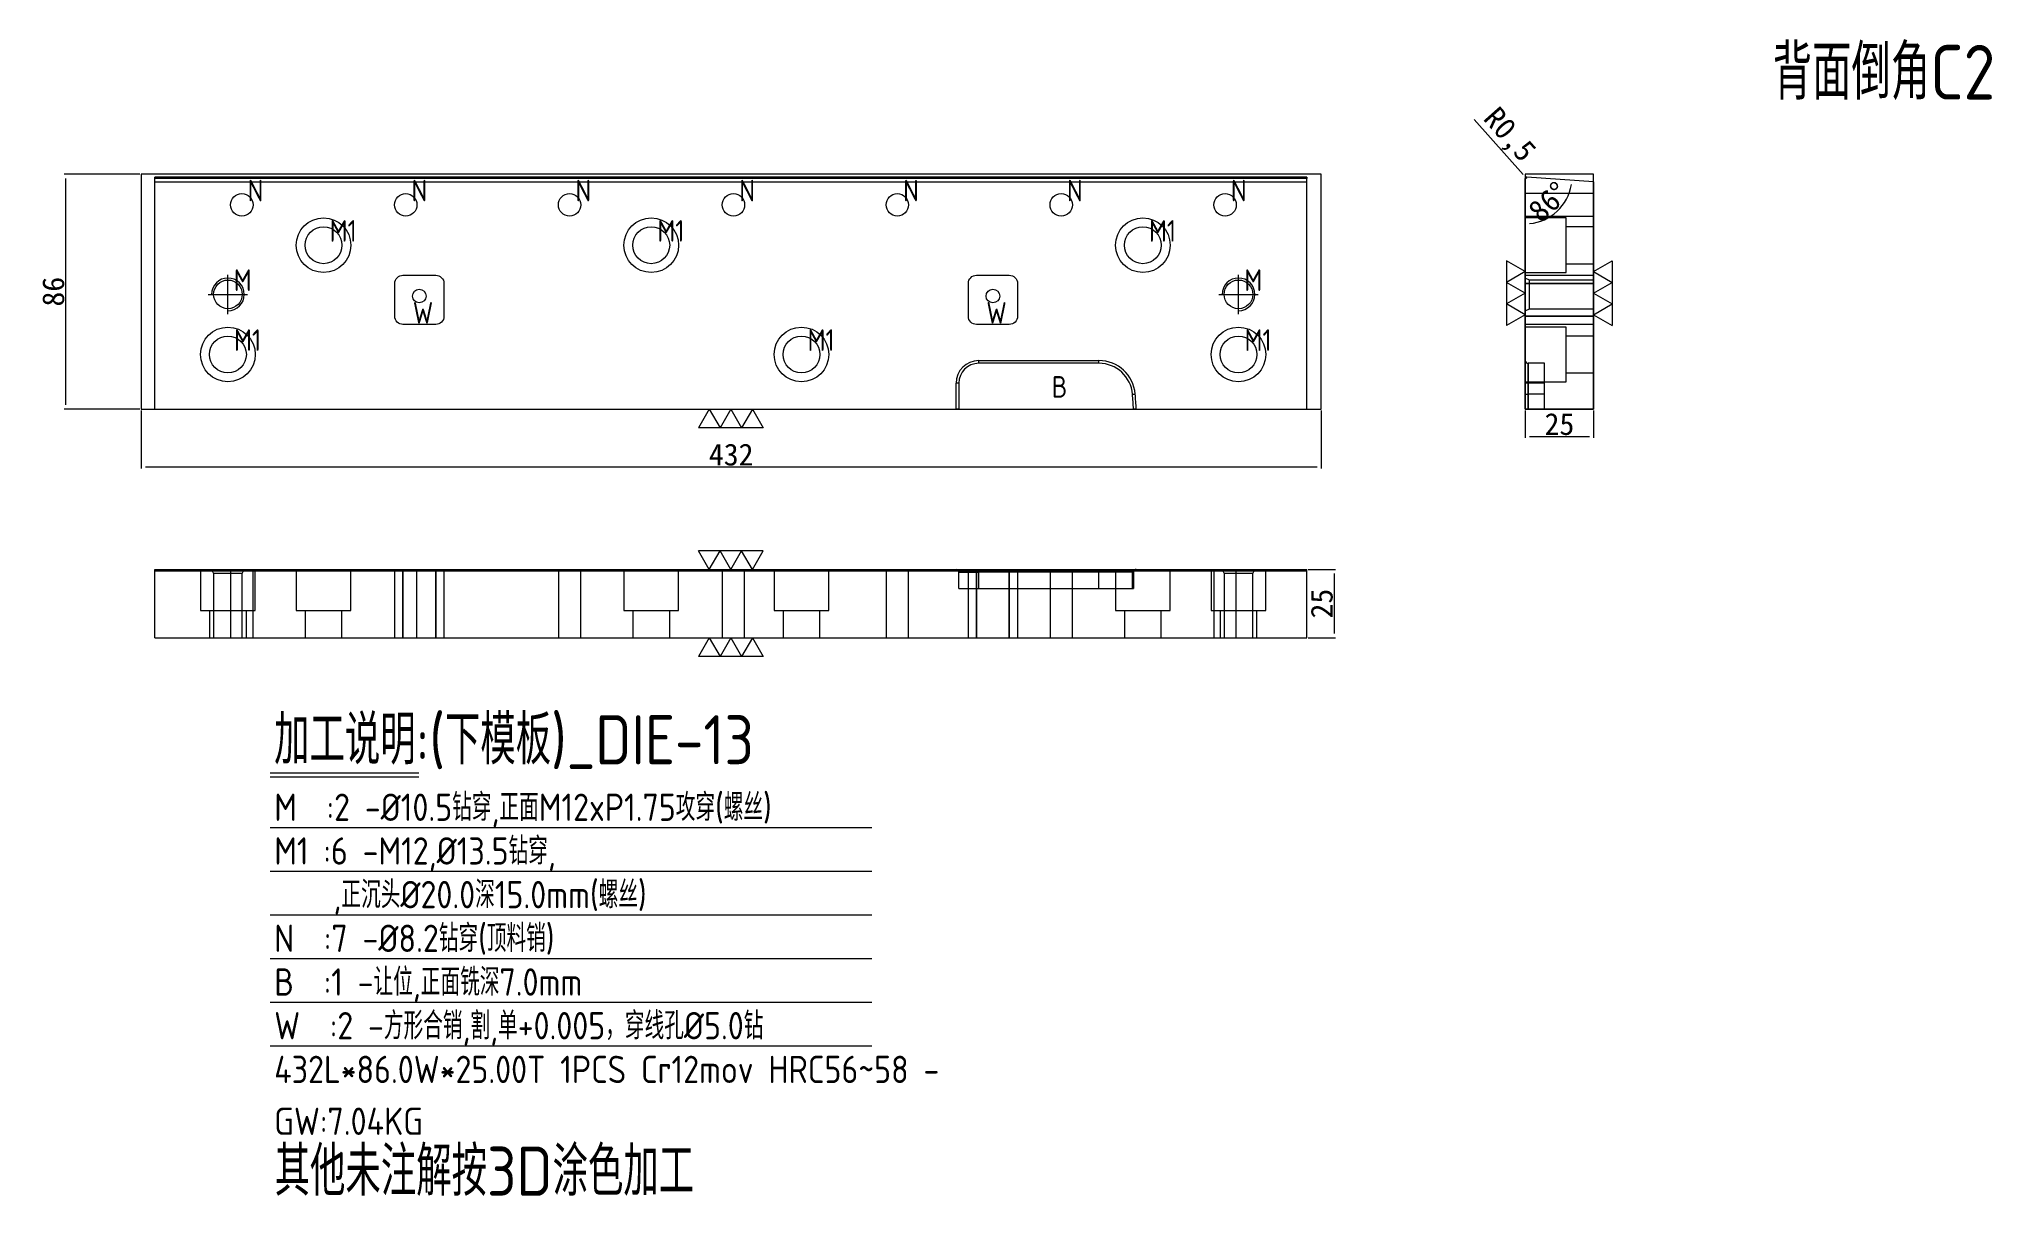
# Model space of a CAD drawing. Header units: millimetres. Extents: x 20728 to 21443, y 44825 to 45248.
import ezdxf

# ---------------------------------------------------------------- set-up
doc = ezdxf.new("R2010")
doc.units = ezdxf.units.MM
doc.linetypes.add('CENTER', pattern=[0])
doc.linetypes.add('DASHED', pattern=[0])
doc.layers.add('DIE', color=7, linetype='Continuous', true_color=0xffffff)
doc.layers.add('U1', color=7, linetype='Continuous', true_color=0xffffff)
doc.layers.add('dim', color=4, linetype='Continuous')
doc.styles.add('_PUG_ERP', font='txt')
doc.styles.add('gbenor', font='gbenor.shx', dxfattribs={"bigfont": 'gbcbig'})
doc.dimstyles.new('_PUG_ERP', dxfattribs={"dimtxt": 8, "dimasz": 1.5, "dimexe": 0.5, "dimexo": 0.5, "dimgap": 0.5, "dimtad": 1, "dimtxsty": '_PUG_ERP', "dimblk": 'CLOSEDBLANK', "dimcen": 0, "dimclrd": 4, "dimclre": 4, "dimclrt": 3, "dimazin": 3, "dimtfac": 1, "dimtmove": 0, "dimatfit": 3, "dimldrblk": 'CLOSEDBLANK', "dimlwd": 9, "dimlwe": 9})

# ---------------------------------------------------------------- blocks, each defined once
blk = doc.blocks.new('*D1266')
at = {"layer": 'Defpoints', "color": 0}
for p in [(21191.7, 45053.94), (21191.7, 45028.94), (21201.75, 45028.94)]:
    blk.add_point(p, dxfattribs=at)
at = {"layer": 'dim', "color": 4, "lineweight": 9}
for p, q in [((21192.2, 45053.94), (21202.25, 45053.94)), ((21201.75, 45052.44), (21201.75, 45030.44)), ((21192.2, 45028.94), (21202.25, 45028.94))]:
    blk.add_line(p, q, dxfattribs=at)
at = {"layer": 'dim', "color": 3, "lineweight": 18, "insert": (21197.25, 45041.44), "char_height": 8, "attachment_point": 5, "rotation": 90, "style": '_PUG_ERP'}
blk.add_mtext('25', dxfattribs=at)
blk = doc.blocks.new('_ClosedBlank')
blk = doc.blocks.new('*D1267')
at = {"layer": 'Defpoints', "color": 0}
for p in [(21271.73, 45112.69), (21296.73, 45112.69), (21296.73, 45102.64)]:
    blk.add_point(p, dxfattribs=at)
at = {"layer": 'dim', "color": 4, "lineweight": 9}
for p, q in [((21271.73, 45112.19), (21271.73, 45102.14)), ((21296.73, 45112.19), (21296.73, 45102.14)), ((21273.23, 45102.64), (21295.23, 45102.64))]:
    blk.add_line(p, q, dxfattribs=at)
at = {"layer": 'dim', "color": 3, "lineweight": 18, "insert": (21284.23, 45107.14), "char_height": 8, "attachment_point": 5, "style": '_PUG_ERP'}
blk.add_mtext('25', dxfattribs=at)
blk = doc.blocks.new('*D1268')
at = {"layer": 'Defpoints', "color": 0}
for p in [(20764.97, 45112.69), (21196.97, 45112.69), (20764.97, 45091.47)]:
    blk.add_point(p, dxfattribs=at)
at = {"layer": 'dim', "color": 4, "lineweight": 9}
for p, q in [((20764.97, 45112.19), (20764.97, 45090.97)), ((21196.97, 45112.19), (21196.97, 45090.97)), ((21195.47, 45091.47), (20766.47, 45091.47))]:
    blk.add_line(p, q, dxfattribs=at)
at = {"layer": 'dim', "color": 3, "lineweight": 18, "insert": (20980.97, 45095.97), "char_height": 8, "attachment_point": 5, "style": '_PUG_ERP'}
blk.add_mtext('432', dxfattribs=at)
blk = doc.blocks.new('*D1269')
at = {"layer": 'Defpoints', "color": 0}
for p in [(20737.3, 45198.69), (20764.97, 45198.69), (20764.97, 45112.69)]:
    blk.add_point(p, dxfattribs=at)
at = {"layer": 'dim', "color": 4, "lineweight": 9}
for p, q in [((20764.47, 45198.69), (20736.8, 45198.69)), ((20737.3, 45114.19), (20737.3, 45197.19)), ((20764.47, 45112.69), (20736.8, 45112.69))]:
    blk.add_line(p, q, dxfattribs=at)
at = {"layer": 'dim', "color": 3, "lineweight": 18, "insert": (20732.8, 45155.69), "char_height": 8, "attachment_point": 5, "rotation": 90, "style": '_PUG_ERP'}
blk.add_mtext('86', dxfattribs=at)
blk = doc.blocks.new('*D1270')
at = {"layer": 'Defpoints', "color": 0}
for p in [(21271.73, 45197.11), (21272.27, 45197.6), (21296.73, 45195.89), (21279.93, 45182.64), (21271.73, 45112.69)]:
    blk.add_point(p, dxfattribs=at)
at = {"layer": 'dim', "color": 4, "lineweight": 9}
blk.add_arc((21271.73, 45197.64), 17.1, 275.02876, 350.97124, dxfattribs=at)
at = {"layer": 'dim', "color": 3, "lineweight": 18, "insert": (21280.19, 45188.57), "char_height": 8, "attachment_point": 5, "rotation": 43, "style": '_PUG_ERP'}
blk.add_mtext('86%%d', dxfattribs=at)
blk = doc.blocks.new('*D1271')
at = {"layer": 'Defpoints', "color": 0}
for p in [(21271.9, 45197.48), (21272.23, 45197.11)]:
    blk.add_point(p, dxfattribs=at)
at = {"layer": 'dim', "color": 4, "lineweight": 9}
for p, q in [((21253.06, 45218.71), (21270.9, 45198.6)), ((21272.23, 45197.11), (21271.9, 45197.48))]:
    blk.add_line(p, q, dxfattribs=at)
at = {"layer": 'dim', "color": 3, "lineweight": 18, "insert": (21265.42, 45212.71), "char_height": 8, "attachment_point": 5, "rotation": 311.57916, "style": '_PUG_ERP'}
blk.add_mtext('R0,5', dxfattribs=at)

msp = doc.modelspace()

# ---------------------------------------------------------------- linework, layer by layer
at = {"layer": 'DIE', "color": 11, "linetype": 'Continuous', "lineweight": 18}
for p, q in [((21191.702, 45197.605), (20769.975, 45197.605)), ((20769.975, 45197.105), (20769.975, 45197.605)), ((20769.975, 45112.691), (20769.975, 45197.105)), ((21191.702, 45197.605), (21191.702, 45197.105)), ((21191.702, 45112.691), (21191.702, 45197.105)), ((21271.731, 45112.691), (21271.731, 45197.105)), ((21296.731, 45195.893), (21272.266, 45197.604)), ((21296.731, 45195.893), (21296.731, 45112.691)), ((21115.634, 45129.441), (21071.602, 45129.441)), ((21064.302, 45122.141), (21064.302, 45112.691)), ((20769.975, 45112.691), (21063.302, 45112.691)), ((21064.302, 45112.691), (21063.302, 45112.691)), ((21129.302, 45112.691), (21191.702, 45112.691)), ((21296.731, 45112.691), (21271.731, 45112.691)), ((20769.975, 45053.943), (21063.302, 45053.943)), ((20769.975, 45028.943), (20769.975, 45053.943)), ((21063.302, 45053.943), (21071.602, 45053.943)), ((21064.302, 45046.943), (21064.302, 45052.943)), ((21071.602, 45053.943), (21115.634, 45053.943)), ((21115.634, 45053.943), (21128.892, 45053.943)), ((21128.299, 45052.943), (21128.299, 45046.943)), ((21128.892, 45053.943), (21129.302, 45053.943)), ((21129.302, 45053.943), (21191.702, 45053.943)), ((21191.702, 45028.943), (21191.702, 45053.943)), ((20769.975, 45028.943), (21191.702, 45028.943))]:
    msp.add_line(p, q, dxfattribs=at)
at = {"layer": 'DIE', "color": 155, "linetype": 'DASHED', "lineweight": 13, "ltscale": 0.423265}
for p, q in [((20769.975, 45197.604), (21191.702, 45197.604)), ((21271.731, 45158.691), (21296.731, 45158.691)), ((21296.731, 45158.691), (21271.731, 45158.691)), ((21271.731, 45158.691), (21296.731, 45158.691)), ((21296.731, 45158.691), (21271.731, 45158.691)), ((21296.731, 45146.691), (21271.731, 45146.691)), ((21271.731, 45146.691), (21296.731, 45146.691)), ((21296.731, 45146.691), (21271.731, 45146.691)), ((21271.731, 45146.691), (21296.731, 45146.691)), ((21272.731, 45129.441), (21272.731, 45122.141)), ((21272.731, 45118.12), (21272.731, 45129.441)), ((21272.731, 45122.141), (21271.731, 45122.141)), ((21272.731, 45122.141), (21272.731, 45112.691)), ((21278.731, 45122.141), (21272.731, 45122.141)), ((21278.731, 45118.12), (21272.731, 45118.12)), ((21272.731, 45112.691), (21272.731, 45118.12)), ((20769.975, 45053.408), (21191.702, 45053.408)), ((20860.802, 45028.943), (20860.802, 45053.943)), ((20860.802, 45053.943), (20860.802, 45028.943)), ((20872.802, 45053.943), (20872.802, 45028.943)), ((20872.802, 45028.943), (20872.802, 45053.943)), ((21070.802, 45028.943), (21070.802, 45053.943)), ((21070.802, 45053.943), (21070.802, 45028.943)), ((21082.802, 45053.943), (21082.802, 45028.943)), ((21082.802, 45028.943), (21082.802, 45053.943))]:
    msp.add_line(p, q, dxfattribs=at)
at = {"layer": 'DIE', "color": 155, "linetype": 'Continuous', "lineweight": 18}
for p, q in [((21191.702, 45197.105), (20769.975, 45197.105)), ((21071.602, 45129.441), (21071.602, 45130.441)), ((21071.602, 45130.441), (21115.634, 45130.441)), ((21115.634, 45129.441), (21115.634, 45130.441)), ((21064.302, 45122.141), (21063.302, 45122.141)), ((21063.302, 45112.691), (21063.302, 45122.141)), ((21127.895, 45118.12), (21128.892, 45118.199)), ((21064.302, 45052.943), (21071.602, 45052.943)), ((21071.602, 45053.943), (21071.602, 45052.943)), ((21115.634, 45052.943), (21071.602, 45052.943)), ((21071.602, 45046.943), (21071.602, 45052.943)), ((21115.634, 45053.943), (21115.634, 45052.943)), ((21127.895, 45052.943), (21115.634, 45052.943)), ((21115.634, 45046.943), (21115.634, 45052.943)), ((21127.895, 45046.943), (21127.895, 45052.943)), ((21128.299, 45052.943), (21127.895, 45052.943))]:
    msp.add_line(p, q, dxfattribs=at)
at = {"layer": 'DIE', "color": 11, "linetype": 'DASHED', "lineweight": 13, "ltscale": 0.423265}
for p, q in [((20769.975, 45195.893), (21191.702, 45195.893)), ((21296.731, 45143.691), (21271.731, 45143.691)), ((21278.731, 45129.441), (21272.731, 45129.441)), ((20857.802, 45028.943), (20857.802, 45053.943)), ((20875.802, 45053.943), (20875.802, 45028.943)), ((21067.802, 45028.943), (21067.802, 45053.943)), ((21085.802, 45053.943), (21085.802, 45028.943))]:
    msp.add_line(p, q, dxfattribs=at)
at = {"layer": 'DIE', "color": 31, "linetype": 'DASHED', "lineweight": 13, "ltscale": 0.423265}
for p, q in [((21296.731, 45191.592), (21271.731, 45191.592)), ((21271.731, 45183.391), (21296.731, 45183.391)), ((21286.731, 45182.691), (21271.731, 45182.691)), ((21286.731, 45162.691), (21286.731, 45182.691)), ((21296.731, 45179.445), (21286.731, 45179.445)), ((21271.731, 45162.691), (21286.731, 45162.691)), ((21286.731, 45165.938), (21296.731, 45165.938)), ((21286.731, 45142.691), (21271.731, 45142.691)), ((21286.731, 45122.691), (21286.731, 45142.691)), ((21296.731, 45139.445), (21286.731, 45139.445)), ((21278.731, 45118.12), (21278.731, 45129.441)), ((21271.731, 45122.691), (21286.731, 45122.691)), ((21286.731, 45125.938), (21296.731, 45125.938)), ((21278.731, 45112.691), (21278.731, 45118.12)), ((20786.702, 45053.943), (20786.702, 45038.943)), ((20797.702, 45053.943), (20797.702, 45028.943)), ((20805.903, 45028.943), (20805.903, 45053.943)), ((20806.702, 45038.943), (20806.702, 45053.943)), ((20821.702, 45053.943), (20821.702, 45038.943)), ((20841.702, 45038.943), (20841.702, 45053.943)), ((20857.702, 45053.943), (20857.702, 45028.943)), ((20865.903, 45028.943), (20865.903, 45053.943)), ((20917.702, 45053.943), (20917.702, 45028.943)), ((20925.903, 45028.943), (20925.903, 45053.943)), ((20941.702, 45053.943), (20941.702, 45038.943)), ((20961.702, 45038.943), (20961.702, 45053.943)), ((20977.702, 45053.943), (20977.702, 45028.943)), ((20985.903, 45028.943), (20985.903, 45053.943)), ((20996.702, 45053.943), (20996.702, 45038.943)), ((21016.702, 45038.943), (21016.702, 45053.943)), ((21037.702, 45053.943), (21037.702, 45028.943)), ((21045.903, 45028.943), (21045.903, 45053.943)), ((21097.702, 45053.943), (21097.702, 45028.943)), ((21105.903, 45028.943), (21105.903, 45053.943)), ((21121.702, 45053.943), (21121.702, 45038.943)), ((21141.702, 45038.943), (21141.702, 45053.943)), ((21156.702, 45053.943), (21156.702, 45038.943)), ((21157.702, 45053.943), (21157.702, 45028.943)), ((21165.903, 45028.943), (21165.903, 45053.943)), ((21176.702, 45038.943), (21176.702, 45053.943)), ((20786.702, 45038.943), (20806.702, 45038.943)), ((20789.949, 45038.943), (20789.949, 45028.943)), ((20803.456, 45028.943), (20803.456, 45038.943)), ((20821.702, 45038.943), (20841.702, 45038.943)), ((20824.949, 45038.943), (20824.949, 45028.943)), ((20838.456, 45028.943), (20838.456, 45038.943)), ((20941.702, 45038.943), (20961.702, 45038.943)), ((20944.949, 45038.943), (20944.949, 45028.943)), ((20958.456, 45028.943), (20958.456, 45038.943)), ((20996.702, 45038.943), (21016.702, 45038.943)), ((20999.949, 45038.943), (20999.949, 45028.943)), ((21013.456, 45028.943), (21013.456, 45038.943)), ((21121.702, 45038.943), (21141.702, 45038.943)), ((21124.949, 45038.943), (21124.949, 45028.943)), ((21138.456, 45028.943), (21138.456, 45038.943)), ((21156.702, 45038.943), (21176.702, 45038.943)), ((21159.949, 45038.943), (21159.949, 45028.943)), ((21173.456, 45028.943), (21173.456, 45038.943))]:
    msp.add_line(p, q, dxfattribs=at)
at = {"layer": 'DIE', "color": 1, "linetype": 'CENTER', "lineweight": 18, "ltscale": 0.423265}
for p, q in [((20796.702, 45147.491), (20796.702, 45161.891)), ((21166.702, 45147.491), (21166.702, 45161.891)), ((20789.502, 45154.691), (20803.902, 45154.691)), ((21159.502, 45154.691), (21173.902, 45154.691))]:
    msp.add_line(p, q, dxfattribs=at)
at = {"layer": 'DIE', "color": 1, "linetype": 'DASHED', "lineweight": 13, "ltscale": 0.423265}
msp.add_line((21271.731, 45161.691), (21296.731, 45161.691), dxfattribs=at)
at = {"layer": 'DIE', "color": 5, "linetype": 'DASHED', "lineweight": 13, "ltscale": 0.423265}
for p, q in [((21273.225, 45159.944), (21271.731, 45160.691)), ((21296.731, 45159.944), (21273.225, 45159.944)), ((21273.225, 45154.691), (21273.225, 45159.944)), ((21271.731, 45148.691), (21273.225, 45149.438)), ((21273.225, 45149.438), (21273.225, 45154.691)), ((21273.225, 45149.438), (21296.731, 45149.438)), ((20790.702, 45053.943), (20791.449, 45052.449)), ((20791.449, 45052.449), (20791.449, 45028.943)), ((20801.955, 45052.449), (20791.449, 45052.449)), ((20801.955, 45052.449), (20802.702, 45053.943)), ((20801.955, 45028.943), (20801.955, 45052.449)), ((21160.702, 45053.943), (21161.449, 45052.449)), ((21161.449, 45052.449), (21161.449, 45028.943)), ((21171.955, 45052.449), (21161.449, 45052.449)), ((21171.955, 45052.449), (21172.702, 45053.943)), ((21171.955, 45028.943), (21171.955, 45052.449))]:
    msp.add_line(p, q, dxfattribs=at)
at = {"layer": 'DIE', "color": 31, "linetype": 'Continuous', "lineweight": 18}
for p, q in [((21064.302, 45112.691), (21128.299, 45112.691)), ((21064.302, 45046.943), (21128.299, 45046.943))]:
    msp.add_line(p, q, dxfattribs=at)
at = {"layer": 'DIE', "color": 1, "lineweight": 18}
for points in [[(20875.802, 45158.691), (20875.802, 45146.691, -0.4142136), (20872.802, 45143.691), (20860.802, 45143.691, -0.4142136), (20857.802, 45146.691), (20857.802, 45158.691, -0.4142136), (20860.802, 45161.691), (20872.802, 45161.691, -0.4142136)], [(21085.802, 45158.691), (21085.802, 45146.691, -0.4142136), (21082.802, 45143.691), (21070.802, 45143.691, -0.4142136), (21067.802, 45146.691), (21067.802, 45158.691, -0.4142136), (21070.802, 45161.691), (21082.802, 45161.691, -0.4142136)]]:
    msp.add_lwpolyline(points, format="xyb", close=True, dxfattribs=at)
at = {"layer": 'DIE', "color": 11, "linetype": 'Continuous', "lineweight": 18}
for points in [[(21129.302, 45112.691), (21129.27, 45112.691), (21129.239, 45112.691), (21129.207, 45112.691), (21129.176, 45112.691), (21129.145, 45112.691), (21129.114, 45112.691), (21129.084, 45112.691), (21129.053, 45112.691), (21129.023, 45112.691), (21128.993, 45112.691), (21128.963, 45112.691), (21128.933, 45112.691), (21128.904, 45112.691), (21128.876, 45112.691), (21128.847, 45112.691), (21128.82, 45112.691), (21128.793, 45112.691), (21128.766, 45112.691), (21128.74, 45112.691), (21128.714, 45112.691), (21128.689, 45112.691), (21128.664, 45112.691), (21128.64, 45112.691), (21128.616, 45112.691), (21128.594, 45112.691), (21128.572, 45112.691), (21128.551, 45112.691), (21128.531, 45112.691), (21128.511, 45112.691), (21128.492, 45112.691), (21128.474, 45112.691), (21128.456, 45112.691), (21128.44, 45112.691), (21128.424, 45112.691), (21128.409, 45112.691), (21128.395, 45112.691), (21128.382, 45112.691), (21128.37, 45112.691), (21128.359, 45112.691), (21128.349, 45112.691), (21128.34, 45112.691), (21128.331, 45112.691), (21128.324, 45112.691), (21128.317, 45112.691), (21128.312, 45112.691), (21128.307, 45112.691), (21128.304, 45112.691), (21128.301, 45112.691), (21128.3, 45112.691), (21128.299, 45112.691)], [(21129.302, 45053.943), (21129.27, 45053.942), (21129.239, 45053.941), (21129.207, 45053.938), (21129.176, 45053.935), (21129.145, 45053.93), (21129.114, 45053.925), (21129.084, 45053.919), (21129.053, 45053.911), (21129.023, 45053.903), (21128.993, 45053.894), (21128.963, 45053.884), (21128.933, 45053.872), (21128.904, 45053.86), (21128.875, 45053.848), (21128.847, 45053.834), (21128.82, 45053.819), (21128.792, 45053.804), (21128.766, 45053.788), (21128.739, 45053.77), (21128.714, 45053.752), (21128.688, 45053.733), (21128.664, 45053.714), (21128.639, 45053.693), (21128.616, 45053.672), (21128.594, 45053.65), (21128.572, 45053.628), (21128.551, 45053.605), (21128.53, 45053.581), (21128.511, 45053.557), (21128.492, 45053.532), (21128.474, 45053.506), (21128.456, 45053.48), (21128.44, 45053.453), (21128.424, 45053.425), (21128.409, 45053.397), (21128.395, 45053.369), (21128.382, 45053.341), (21128.37, 45053.312), (21128.359, 45053.283), (21128.349, 45053.253), (21128.34, 45053.223), (21128.331, 45053.193), (21128.324, 45053.162), (21128.317, 45053.131), (21128.312, 45053.1), (21128.307, 45053.069), (21128.304, 45053.037), (21128.301, 45053.006), (21128.3, 45052.974), (21128.299, 45052.943)]]:
    msp.add_lwpolyline(points, dxfattribs=at)
at = {"layer": 'DIE', "color": 42, "linetype": 'Continuous', "lineweight": 18}
for centre, radius in [((20801.802, 45187.491), 4.101), ((20861.802, 45187.491), 4.101), ((20921.802, 45187.491), 4.101), ((20981.802, 45187.491), 4.101), ((21041.802, 45187.491), 4.101), ((21101.802, 45187.491), 4.101), ((21161.802, 45187.491), 4.101), ((20831.702, 45172.691), 10), ((20831.702, 45172.691), 6.753), ((20951.702, 45172.691), 10), ((20951.702, 45172.691), 6.753), ((21131.702, 45172.691), 10), ((21131.702, 45172.691), 6.753), ((20796.702, 45154.691), 5.253), ((20866.775, 45154.091), 2.5), ((21076.775, 45154.091), 2.5), ((21166.702, 45154.691), 5.253), ((20796.702, 45132.691), 10), ((21006.702, 45132.691), 10), ((21166.702, 45132.691), 10), ((20796.702, 45132.691), 6.753), ((21006.702, 45132.691), 6.753), ((21166.702, 45132.691), 6.753)]:
    msp.add_circle(centre, radius, dxfattribs=at)
at = {"layer": 'DIE', "color": 11, "linetype": 'Continuous', "lineweight": 18}
for centre, radius, start, end in [((21272.231, 45197.105), 0.5, 86, 180), ((21071.602, 45122.141), 7.3, 90, 180), ((21115.634, 45117.141), 12.3, 4.564156, 90), ((20622.702, 45077.791), 506.8, 3.948711, 4.564156), ((21063.302, 45052.943), 1, 0, 90)]:
    msp.add_arc(centre, radius, start, end, dxfattribs=at)
at = {"layer": 'DIE', "color": 42, "linetype": 'Continuous', "lineweight": 18}
for centre in [(20796.702, 45154.691), (21166.702, 45154.691)]:
    msp.add_arc(centre, 6, 270, 180, dxfattribs=at)
at = {"layer": 'DIE', "color": 155, "linetype": 'Continuous', "lineweight": 18}
for centre, radius, start, end in [((21071.602, 45122.141), 8.3, 90, 180), ((21115.634, 45117.141), 13.3, 4.564156, 90), ((20622.702, 45077.791), 507.8, 3.940922, 4.564156)]:
    msp.add_arc(centre, radius, start, end, dxfattribs=at)
at = {"layer": 'DIE', "color": 11, "linetype": 'DASHED', "lineweight": 13, "ltscale": 0.423265}
msp.add_arc((21272.731, 45130.441), 1, 180, 270, dxfattribs=at)
at = {"layer": 'DIE', "color": 155, "linetype": 'DASHED', "lineweight": 13, "ltscale": 0.423265}
msp.add_ellipse((21272.731, 45118.199), major_axis=(-1, 0), ratio=0.079575, start_param=0, end_param=1.5707963, dxfattribs=at)
at = {"layer": 'DIE', "color": 155, "linetype": 'Continuous', "lineweight": 18}
msp.add_ellipse((21128.892, 45052.943), major_axis=(0, -1), ratio=0.996829, start_param=3.1415927, end_param=4.712389, dxfattribs=at)
at = {"layer": 'dim', "color": 20, "linetype": 'Continuous', "lineweight": 18}
for p, q in [((21271.731, 45163.056), (21264.883, 45167.009)), ((21264.883, 45167.009), (21264.883, 45143.287)), ((21271.731, 45163.056), (21264.883, 45159.102)), ((21296.731, 45163.056), (21303.579, 45167.009)), ((21296.731, 45163.056), (21303.579, 45159.102)), ((21303.579, 45167.009), (21303.579, 45143.287)), ((21271.731, 45155.148), (21264.883, 45159.102)), ((21271.731, 45155.148), (21264.883, 45151.194)), ((21296.731, 45155.148), (21303.579, 45159.102)), ((21296.731, 45155.148), (21303.579, 45151.194)), ((21271.731, 45147.241), (21264.883, 45151.194)), ((21296.731, 45147.241), (21303.579, 45151.194)), ((21271.731, 45147.241), (21264.883, 45143.287)), ((21296.731, 45147.241), (21303.579, 45143.287)), ((20972.931, 45112.691), (20968.978, 45105.843)), ((20972.931, 45112.691), (20976.885, 45105.843)), ((20980.839, 45112.691), (20976.885, 45105.843)), ((20980.839, 45112.691), (20984.792, 45105.843)), ((20988.746, 45112.691), (20984.792, 45105.843)), ((20988.746, 45112.691), (20992.7, 45105.843)), ((20992.7, 45105.843), (20968.978, 45105.843)), ((20972.931, 45053.943), (20968.978, 45060.79)), ((20992.7, 45060.79), (20968.978, 45060.79)), ((20972.931, 45053.943), (20976.885, 45060.79)), ((20980.839, 45053.943), (20976.885, 45060.79)), ((20980.839, 45053.943), (20984.792, 45060.79)), ((20988.746, 45053.943), (20984.792, 45060.79)), ((20988.746, 45053.943), (20992.7, 45060.79)), ((20972.931, 45028.943), (20968.978, 45022.095)), ((20972.931, 45028.943), (20976.885, 45022.095)), ((20980.839, 45028.943), (20976.885, 45022.095)), ((20980.839, 45028.943), (20984.792, 45022.095)), ((20988.746, 45028.943), (20984.792, 45022.095)), ((20988.746, 45028.943), (20992.7, 45022.095)), ((20992.7, 45022.095), (20968.978, 45022.095))]:
    msp.add_line(p, q, dxfattribs=at)
at = {"layer": 'dim', "color": 8, "linetype": 'Continuous', "lineweight": 18}
for p, q in [((20812.148, 44979.471), (20866.58, 44979.471)), ((20812.148, 44977.971), (20866.58, 44977.971)), ((20812.148, 44959.471), (21032.468, 44959.471)), ((20812.148, 44943.471), (21032.468, 44943.471)), ((20812.148, 44927.471), (21032.468, 44927.471)), ((20812.148, 44911.471), (21032.468, 44911.471)), ((20812.148, 44895.471), (21032.468, 44895.471)), ((20812.148, 44879.471), (21032.468, 44879.471))]:
    msp.add_line(p, q, dxfattribs=at)
at = {"layer": 'dim', "color": 252, "lineweight": 18}
msp.add_lwpolyline([(20764.975, 45198.691), (20764.975, 45112.691), (21196.975, 45112.691), (21196.975, 45198.691)], close=True, dxfattribs=at)
at = {"layer": 'dim', "color": 252, "linetype": 'DASHED', "lineweight": 18, "ltscale": 0.423265}
msp.add_lwpolyline([(21271.731, 45112.691), (21296.731, 45112.691), (21296.731, 45198.691), (21271.731, 45198.691)], close=True, dxfattribs=at)

# ---------------------------------------------------------------- texts
at = {"layer": 'dim', "color": 4, "lineweight": 18, "style": 'gbenor'}
for s, height, p in [('N', 7.9, (20803.909, 45188.737)), ('N', 7.9, (20863.909, 45188.737)), ('N', 7.9, (20923.909, 45188.737)), ('N', 7.9, (20983.909, 45188.737)), ('N', 7.9, (21043.909, 45188.737)), ('N', 7.9, (21103.909, 45188.737)), ('N', 7.9, (21163.909, 45188.737)), ('M1', 7.9, (20833.927, 45173.996)), ('M1', 7.9, (20953.927, 45173.996)), ('M1', 7.9, (21133.927, 45173.996)), ('M', 7.9, (20798.847, 45155.956)), ('M', 7.9, (21168.847, 45155.956)), ('W', 7.9, (20864.372, 45143.996)), ('W', 7.9, (21074.372, 45143.996)), ('M1', 7.9, (20798.927, 45133.996)), ('M1', 7.9, (21008.927, 45133.996)), ('M1', 7.9, (21168.927, 45133.996)), ('B', 7.9, (21098.326, 45116.871)), ('加工说明:(下模板)_DIE-13', 18, (20813.613, 44982.577)), ('M  :2 -%%c10.5钻穿,正面M12xP1.75攻穿(螺丝)', 10, (20813.648, 44961.863)), ('M1 :6 -M12,%%c13.5钻穿,', 10, (20813.648, 44945.863)), ('    ,正沉头%%c20.0深15.0mm(螺丝)', 10, (20813.648, 44929.863)), ('N  :7 -%%c8.2钻穿(顶料销)', 10, (20813.648, 44913.863)), ('B  :1 -让位,正面铣深7.0mm', 10, (20813.648, 44897.863)), ('432L*86.0W*25.00T 1PCS Cr12mov HRC56~58 - ', 10, (20813.648, 44865.863)), ('GW:7.04KG ', 10, (20813.648, 44846.863))]:
    msp.add_text(s, height=height, dxfattribs=at).set_placement(p)
at = {"layer": 'dim', "color": 1, "lineweight": 18, "style": 'gbenor'}
msp.add_text('W  :2 -方形合销,割,单+0.005，穿线孔%%c5.0钻', height=10, dxfattribs=at).set_placement((20813.648, 44881.863))
at = {"layer": 'dim', "color": 21, "lineweight": 18, "style": 'gbenor'}
msp.add_text('其他未注解按3D涂色加工', height=18, dxfattribs=at).set_placement((20813.816, 44824.577))
at = {"layer": 'U1', "color": 3, "lineweight": 18, "style": 'gbenor'}
msp.add_text('背面倒角C2', height=20, dxfattribs=at).set_placement((21362.335, 45226.05))

# ---------------------------------------------------------------- dimensions: what is measured, and where the dimension line sits
at = {"layer": 'dim', "lineweight": 18}
dim = msp.add_radius_dim(center=(21272.231, 45197.105), mpoint=(21271.899, 45197.479), dimstyle='_PUG_ERP', dxfattribs=at)
dim.commit()
dim.dimension.update_dxf_attribs({"geometry": '*D1271', "text_midpoint": (21265.422, 45212.708)})
for base, p1, p2, picture, middle in [((20737.298, 45198.691), (20764.975, 45112.691), (20764.975, 45198.691), '*D1269', (20732.798, 45155.691)), ((21201.752, 45028.943), (21191.702, 45053.943), (21191.702, 45028.943), '*D1266', (21197.252, 45041.443))]:
    dim = msp.add_linear_dim(base=base, p1=p1, p2=p2, angle=90, dimstyle='_PUG_ERP', dxfattribs=at)
    dim.commit()
    dim.dimension.update_dxf_attribs({"geometry": picture, "text_midpoint": middle})
dim = msp.add_angular_dim_2l(base=(21279.932, 45182.641), line1=((21271.731, 45112.691), (21271.731, 45197.105)), line2=((21296.731, 45195.893), (21272.266, 45197.604)), dimstyle='_PUG_ERP', dxfattribs=at)
dim.commit()
dim.dimension.update_dxf_attribs({"geometry": '*D1270', "text_midpoint": (21280.191, 45188.569)})
for base, p1, p2, picture, middle in [((20764.975, 45091.471), (21196.975, 45112.691), (20764.975, 45112.691), '*D1268', (20980.975, 45095.971)), ((21296.731, 45102.641), (21271.731, 45112.691), (21296.731, 45112.691), '*D1267', (21284.231, 45107.141))]:
    dim = msp.add_linear_dim(base=base, p1=p1, p2=p2, dimstyle='_PUG_ERP', dxfattribs=at)
    dim.commit()
    dim.dimension.update_dxf_attribs({"geometry": picture, "text_midpoint": middle})

doc.saveas('drawing.dxf')
